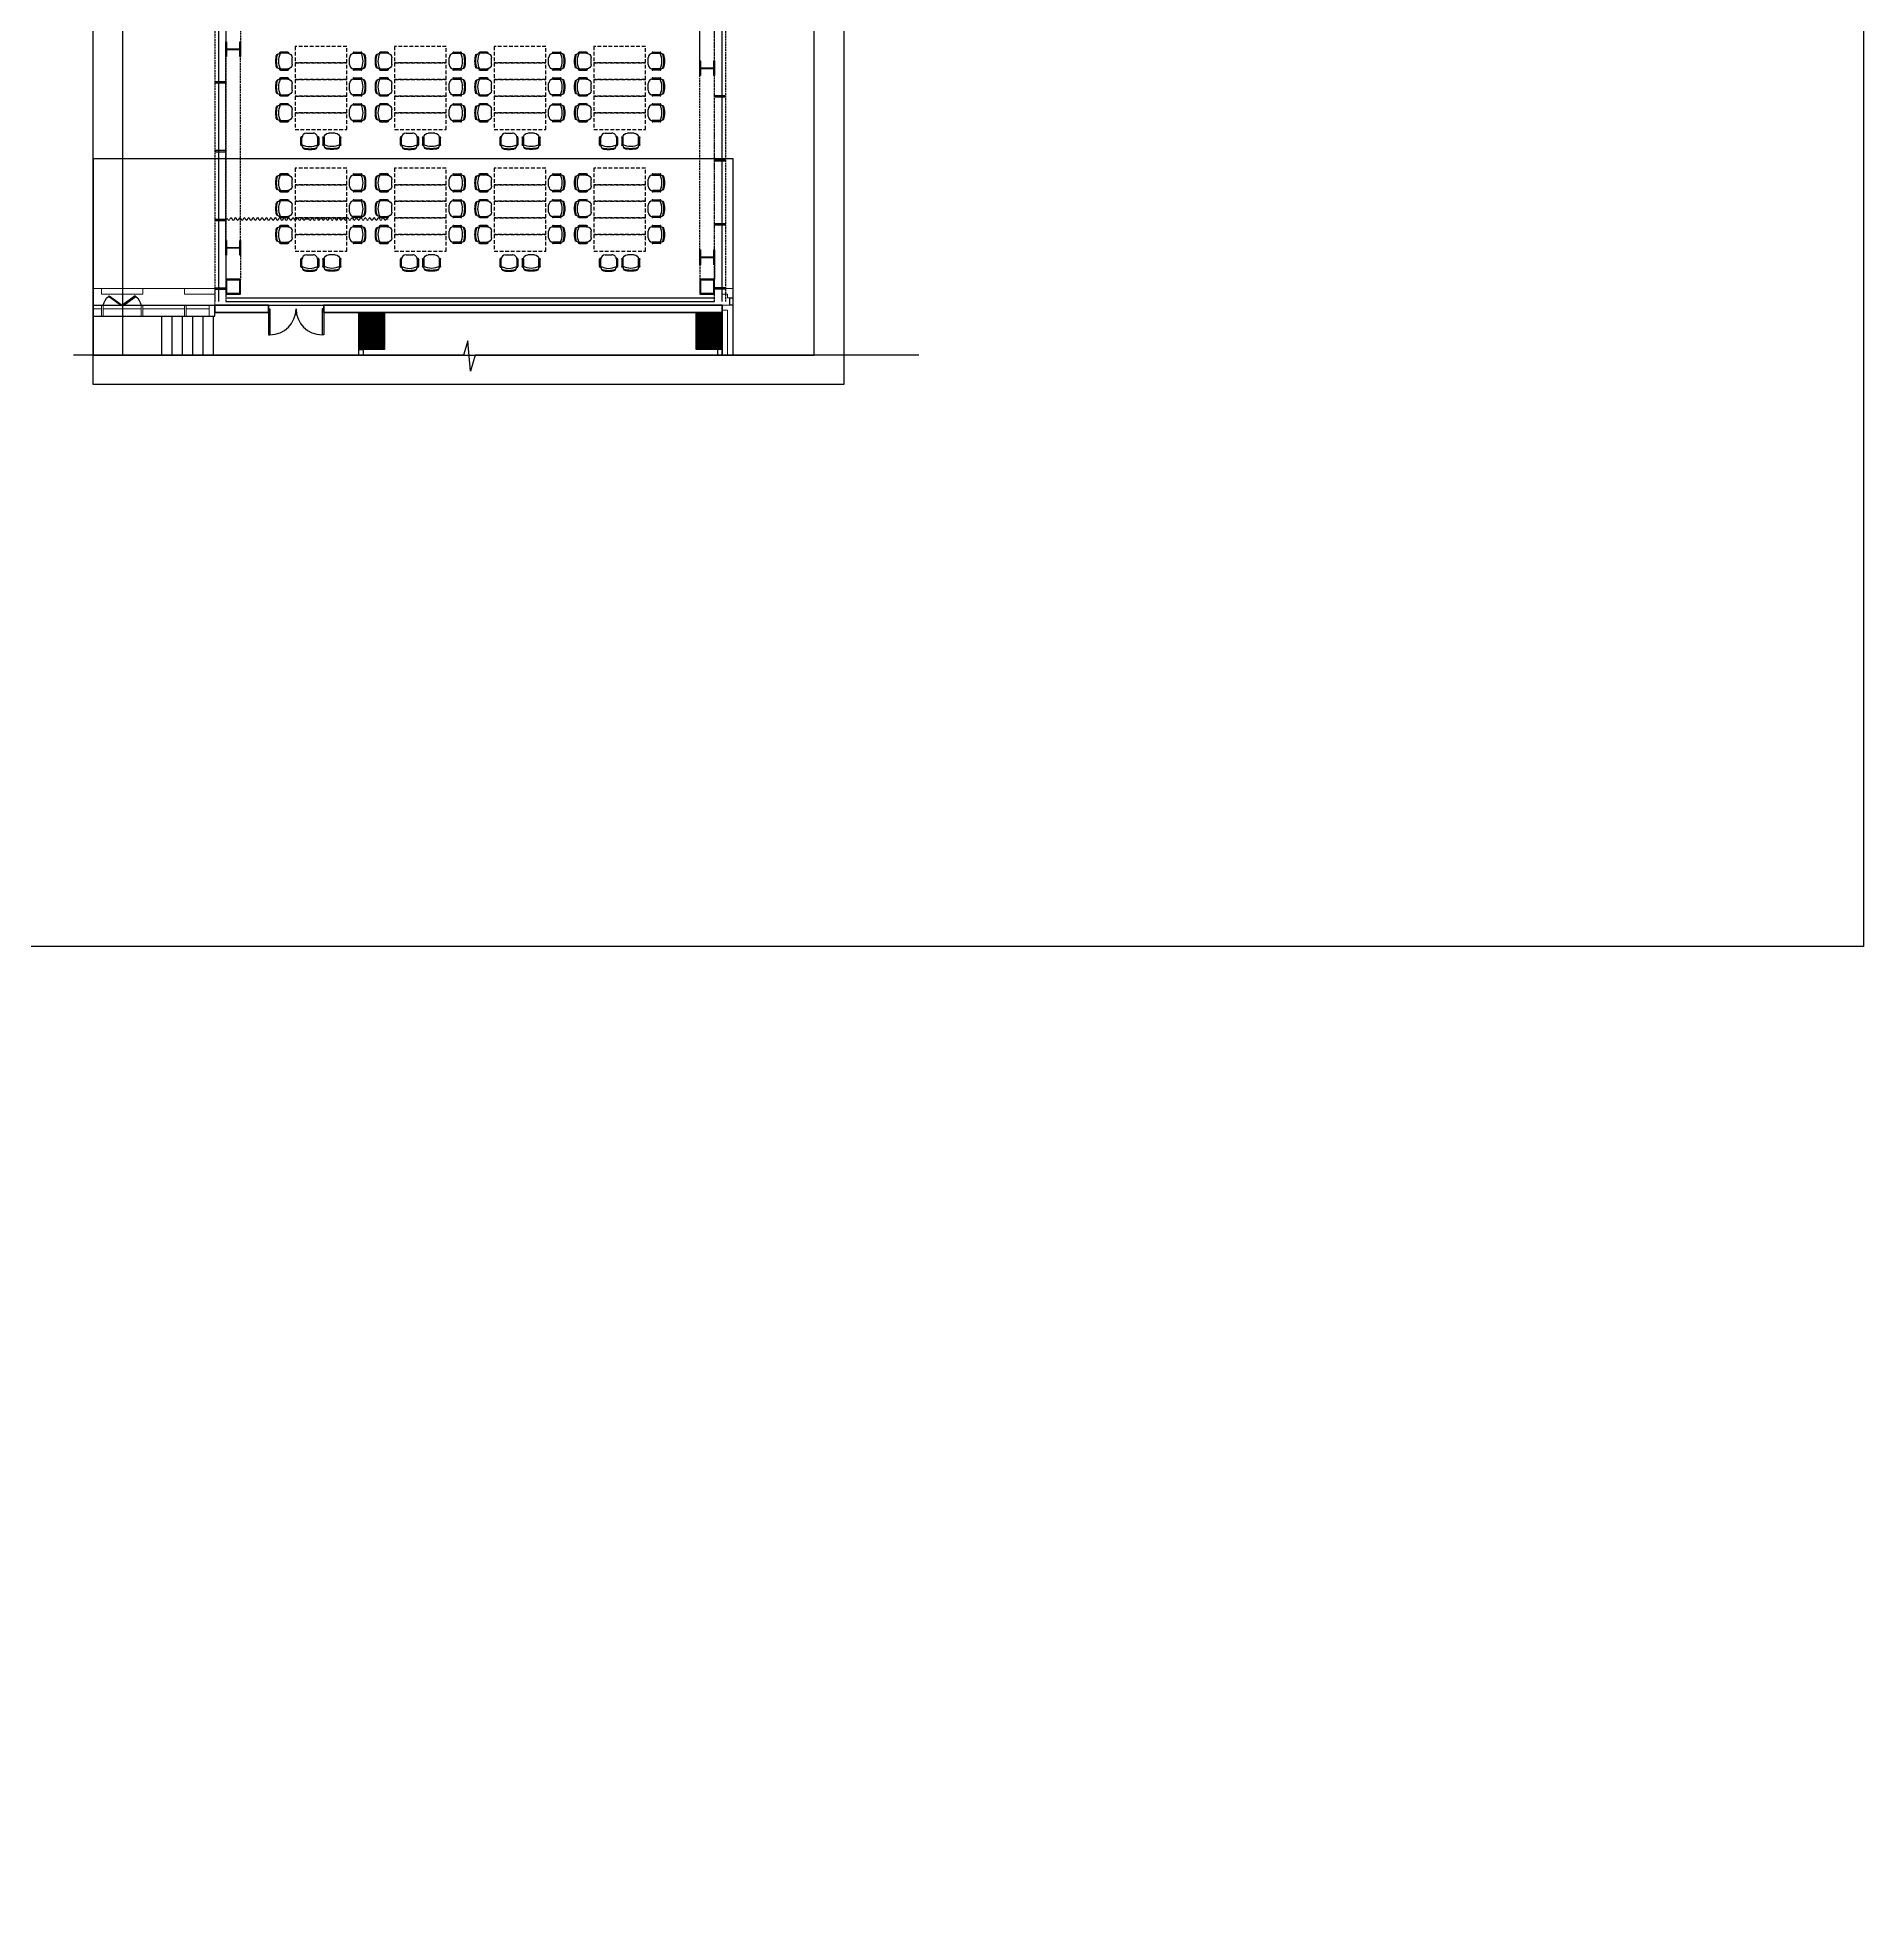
# Model space of a CAD drawing. Header units: millimetres. Extents: x 285006 to 3037698, y -2820855 to 192241.
# Drawn here: x 843647 to 893152, y -404252 to -353472 of the extents above; entities that cross this region are included whole.
import ezdxf
from ezdxf.xclip import XClip

# ---------------------------------------------------------------- set-up
doc = ezdxf.new("R2010")
doc.units = ezdxf.units.MM
doc.header["$XCLIPFRAME"] = 2
doc.header["$PDMODE"] = 35
doc.header["$PDSIZE"] = -0.1
for name, pattern in [('1#C-6F$0$CONTINOUS', [0]), ('1#C-6F$0$DASHED2', [0.375, 0.25, -0.125]), ('DASH', [0.35, 0.25, -0.1]), ('DASHED', [0.75, 0.5, -0.25]), ('WALL-1C-6F-1$0$CONTINOUS', [0])]:
    doc.linetypes.add(name, pattern=pattern)
for name, color, linetype in [('1#C-6F$0$0-XREF', 7, 'Continuous'), ('1#C-6F$0$S-W-BEAMLINE', 4, '1#C-6F$0$DASHED2'), ('4玻璃幕墙', 1, 'Continuous'), ('6铝型材', 8, 'Continuous'), ('___', 4, 'Continuous'), ('__附着_A10-J_KJ_2_B_28F_SEN22M3I_设计区$0$A_WALL_BRIK(砌块墙)', 190, 'Continuous'), ('COL-1A1B-4~12$0$S-PUB-COL', 6, 'Continuous'), ('COL-1A1B-4~12$0$S-PUB-COLHATCH', 8, 'Continuous'), ('FF-FURN', 51, 'Continuous'), ('FF-活动家具', 51, 'Continuous'), ('WALL-1A1B-6F$0$A-DOOR', 142, 'Continuous'), ('WALL-地台', 8, 'Continuous')]:
    doc.layers.add(name, color=color, linetype=linetype)
for name, color, linetype, lineweight in [('EXWALL-1B-6F$0$A-FLOR-UNDR', 11, 'Continuous', 18), ('EXWALL-1B-6F$0$A-SECT-MOLD1', 1, 'Continuous', 15), ('EXWALL-1B-6F$0$A-WALL-GLAZ', 142, 'Continuous', 18), ('EXWALL-1B-6F$0$A-WALL-STON', 31, 'Continuous', 18), ('WALL-1A1B-6F$0$A-WALL', 2, 'Continuous', 50), ('WALL-1C-6F-1$0$A-FLOR-UNDR', 11, 'Continuous', 18), ('WALL-1C-6F-1$0$A-WALL-GLAZ', 142, 'Continuous', 18)]:
    doc.layers.add(name, color=color, linetype=linetype, lineweight=lineweight)
doc.styles.add('CCD_DIM', font='archs.shx', dxfattribs={"width": 0.7})
doc.dimstyles.new('DIM_100', dxfattribs={"dimscale": 100, "dimtxt": 1.5, "dimasz": 1, "dimexe": 1.5, "dimexo": 1.5, "dimgap": 0.6, "dimtad": 1, "dimdec": 0, "dimrnd": 5, "dimzin": 12, "dimdsep": 46, "dimtxsty": 'CCD_DIM', "dimblk": 'CCD_Dimension_Tick', "dimcen": 0.125, "dimclrd": 44, "dimclre": 44, "dimclrt": 50, "dimadec": 0, "dimazin": 0, "dimtfac": 1, "dimtdec": 0, "dimtix": 1, "dimtmove": 2, "dimatfit": 3, "dimldrblk": 'CCD_Leader_Dot', "dimfxl": 5, "dimtvp": 1, "dimtolj": 1, "dimtzin": 0, "dimarcsym": 0})

# ---------------------------------------------------------------- blocks, each defined once
blk = doc.blocks.new('WALL-1C-6F-1$0$mullion_____')
at = {"layer": '6铝型材'}
for p, q in [((-36798, -1713), (-36798, -1433)), ((-36798, -1433), (-36758, -1433)), ((-36758, -1713), (-36758, -1433)), ((-36798, -1713), (-36758, -1713)), ((-36778, -1713), (-36778, -1733))]:
    blk.add_line(p, q, dxfattribs=at)
blk = doc.blocks.new('WALL-1C-6F-1')
at = {"layer": '4玻璃幕墙'}
for points in [[(98374985, 18794859), (98374985, 18768923)], [(98388635, 18768923), (98388635, 18793313)]]:
    blk.add_lwpolyline(points, dxfattribs=at)
at = {"layer": 'WALL-1C-6F-1$0$A-FLOR-UNDR', "linetype": 'WALL-1C-6F-1$0$CONTINOUS', "lineweight": -3, "ltscale": 3}
blk.add_line((98375185, 18769022), (98388435, 18769022), dxfattribs=at)
at = {"layer": 'WALL-地台', "linetype": 'DASH', "ltscale": 200}
blk.add_line((98374885, 18796546), (98374885, 18768923), dxfattribs=at)
for points in [[(98375185, 18794859), (98375185, 18768923)], [(98388435, 18768923), (98388435, 18793313)], [(98388735, 18768923), (98388735, 18793333)]]:
    blk.add_lwpolyline(points, dxfattribs=at)
at = {"layer": 'WALL-1C-6F-1$0$A-WALL-GLAZ', "lineweight": -3, "rotation": 269.9999995734953}
for p in [(98376618, 18738088), (98376618, 18736224), (98376618, 18734359), (98376618, 18732494)]:
    blk.add_blockref('WALL-1C-6F-1$0$mullion_____', p, dxfattribs=at)
at = {"layer": 'WALL-1C-6F-1$0$A-WALL-GLAZ', "lineweight": -3, "xscale": -1, "rotation": 89.99999957281068}
for p in [(98387002, 18737701), (98387002, 18735966), (98387002, 18734230), (98387002, 18732494)]:
    blk.add_blockref('WALL-1C-6F-1$0$mullion_____', p, dxfattribs=at)
blk = doc.blocks.new('1#C-6F$0$A$C346419F8')
at = {"layer": '1#C-6F$0$S-W-BEAMLINE', "color": 6, "linetype": '1#C-6F$0$CONTINOUS'}
for points in [[(0, 400), (0, 0), (400, 0), (400, 400)], [(20, 380), (20, 20), (380, 20), (380, 380)]]:
    blk.add_lwpolyline(points, close=True, dxfattribs=at)
blk = doc.blocks.new('1#C-6F$0$A$C13D20D7F')
at = {"layer": '1#C-6F$0$S-W-BEAMLINE', "color": 6, "linetype": '1#C-6F$0$CONTINOUS'}
blk.add_lwpolyline([(380, 200), (20, 200), (20, 13), (0, 13), (0, 413), (20, 413), (20, 225), (380, 225), (380, 413), (400, 413), (400, 13), (380, 13)], close=True, dxfattribs=at)
blk = doc.blocks.new('dfgdergherhre')
at = {"layer": 'WALL-地台', "linetype": 'DASH', "ltscale": 200}
for p, q in [((3281179, 4575341, 0), (3281179, 4627346, 0)), ((3281579, 4575341, 0), (3281579, 4627346, 0)), ((3268329, 4582349, 0), (3268329, 4580983, 0)), ((3268729, 4582349, 0), (3268729, 4580983, 0)), ((3281179, 4580468, 0), (3281179, 4581834, 0)), ((3268329, 4575599, 0), (3268329, 4580983, 0)), ((3268729, 4575599, 0), (3268729, 4580983, 0)), ((3268329, 4575199, 0), (3268329, 4574546, 0)), ((3268729, 4575199, 0), (3268729, 4574546, 0)), ((3281179, 4574941, 0), (3281179, 4574546, 0))]:
    blk.add_line(p, q, dxfattribs=at)
at = {"layer": '1#C-6F$0$0-XREF', "ltscale": 1.5, "rotation": 359.999308722076}
for name, p in [('1#C-6F$0$A$C13D20D7F', (3268329, 4580571, 0)), ('1#C-6F$0$A$C13D20D7F', (3281179, 4580056, 0)), ('1#C-6F$0$A$C13D20D7F', (3268329, 4575186, 0)), ('1#C-6F$0$A$C13D20D7F', (3281179, 4574929, 0)), ('1#C-6F$0$A$C346419F8', (3268329, 4574146, 0)), ('1#C-6F$0$A$C346419F8', (3281179, 4574146, 0))]:
    blk.add_blockref(name, p, dxfattribs=at)
blk = doc.blocks.new('A$C64783269')
at = {"layer": 'FF-活动家具'}
for p, q in [((1, 151), (1, 400)), ((41, 151), (41, 400)), ((419, 0), (191, 0)), ((570, 399), (570, 150)), ((610, 399), (610, 150))]:
    blk.add_line(p, q, dxfattribs=at)
for centre, radius, start, end in [((21, 405), 20.8, 344.50583, 195.42288), ((21, 145), 20.8, 164.50583, 15.42288), ((461, 332), 426, 152.85057, 170.83936), ((305, -144), 604, 64.02291, 115.91629), ((191, 150), 150, 179.96436, 269.96436), ((305, -200), 730, 70.83824, 109.10207), ((305, -192), 752, 72.71457, 107.21071), ((419, 150), 150, 269.96436, 359.96436), ((149, 332), 426, 9.08935, 27.0688), ((590, 405), 20.8, 344.50583, 195.42288), ((590, 145), 20.8, 164.50583, 15.42288)]:
    blk.add_arc(centre, radius, start, end, dxfattribs=at)
blk = doc.blocks.new('DFGDFGHDTH')
at = {"layer": 'FF-FURN', "linetype": 'DASHED', "ltscale": 200}
for points in [[(3283808, 4592442), (3283808, 4591042), (3284258, 4591042), (3284258, 4592442)], [(3284258, 4592442), (3284258, 4591042), (3284708, 4591042), (3284708, 4592442)], [(3284708, 4592442), (3284708, 4591042), (3285158, 4591042), (3285158, 4592442)], [(3285158, 4592442), (3285158, 4591042), (3285608, 4591042), (3285608, 4592442)], [(3285608, 4592442), (3285608, 4591042), (3286058, 4591042), (3286058, 4592442)]]:
    blk.add_lwpolyline(points, close=True, dxfattribs=at)
at = {"layer": 'FF-FURN', "linetype": 'DASHED', "ltscale": 200, "xscale": 0.8, "yscale": 0.8, "zscale": 0.8}
for p in [(3283964, 4592517), (3284664, 4592517), (3285364, 4592517)]:
    blk.add_blockref('A$C64783269', p, dxfattribs=at)
at = {"layer": 'FF-FURN', "linetype": 'DASHED', "ltscale": 200}
for p, xscale, yscale, zscale, rotation in [((3286158, 4591798), -0.8, 0.8, 0.8, 269.9999999999999), ((3286158, 4591686), 0.8000000000000002, 0.8000000000000002, 0.8000000000000002, 270.0000006730583), ((3283964, 4590967), -0.8, 0.8, 0.8, 180), ((3284664, 4590967), -0.8, 0.8, 0.8, 180), ((3285364, 4590967), -0.8, 0.8, 0.8, 180)]:
    blk.add_blockref('A$C64783269', p, dxfattribs=dict(at, xscale=xscale, yscale=yscale, zscale=zscale, rotation=rotation))
blk = doc.blocks.new('WALL-1A1B-6F$0$_A0GGR')
for p, q in [((-0.5, 0), (-0.5, -0.47)), ((-0.5, 0), (-0.47, 0)), ((-0.47, 0), (-0.47, -0.47)), ((0.47, 0), (0.47, -0.47)), ((0.5, 0), (0.47, 0)), ((0.5, 0), (0.5, -0.47)), ((-0.5, -0.47), (-0.47, -0.47)), ((0.5, -0.47), (0.47, -0.47))]:
    blk.add_line(p, q)
for centre, start, end in [((-0.47, 0), 270, 0), ((0.47, 0), 180, 270)]:
    blk.add_arc(centre, 0.47, start, end)
blk = doc.blocks.new('EXWALL-1B-6F$0$幕墙-1125陶板单元')
blk.add_lwpolyline([(-562.5, 150), (562.5, 150), (562.5, 0), (-562.5, 0)], close=True)
blk = doc.blocks.new('EXWALL-1B-6F$0$ef')
at = {"layer": 'EXWALL-1B-6F$0$A-WALL-GLAZ', "lineweight": -3}
for points in [[(98270726, 18746787), (98270744, 18746769), (98271098, 18747022), (98271079, 18747040)], [(98271469, 18746787), (98271451, 18746769), (98271098, 18747022), (98271116, 18747040)]]:
    blk.add_lwpolyline(points, close=True, dxfattribs=at)
for centre, start, end in [((98271019, 18747123), 193.0402, 228.8588), ((98271176, 18747123), 311.1412, 346.9598)]:
    blk.add_arc(centre, 446, start, end, dxfattribs=at)
blk = doc.blocks.new('EXWALL-1B-6F')
at = {"layer": 'EXWALL-1B-6F$0$A-FLOR-UNDR'}
for points in [[(98333335, 18769022), (98333335, 18769272), (98374885, 18769272), (98374885, 18768822)], [(98388935, 18768822), (98388935, 18747022)]]:
    blk.add_lwpolyline(points, dxfattribs=at)
at = {"layer": 'EXWALL-1B-6F$0$A-SECT-MOLD1'}
blk.add_lwpolyline([(98388935, 18768832), (98388845, 18768832), (98388845, 18769012), (98388935, 18769012), (98388935, 18769022), (98388835, 18769022), (98388835, 18768822), (98388935, 18768822)], close=True, dxfattribs=at)
at = {"layer": 'EXWALL-1B-6F$0$A-WALL-GLAZ', "lineweight": -3}
for p, q in [((98333635, 18768822), (98374885, 18768822)), ((98374885, 18768822), (98374885, 18768622))]:
    blk.add_line(p, q, dxfattribs=at)
at = {"layer": 'EXWALL-1B-6F$0$A-WALL-GLAZ'}
for p, q in [((98370685, 18768722), (98371810, 18768722)), ((98370723, 18768522), (98374885, 18768522)), ((98371860, 18768722), (98372885, 18768722)), ((98372935, 18768722), (98374060, 18768722)), ((98374110, 18768722), (98374735, 18768722)), ((98374885, 18768622), (98374885, 18768522))]:
    blk.add_line(p, q, dxfattribs=at)
for points in [[(98371810, 18768822), (98371860, 18768822), (98371860, 18768522), (98371810, 18768522)], [(98372885, 18768822), (98372935, 18768822), (98372935, 18768522), (98372885, 18768522)], [(98374060, 18768822), (98374110, 18768822), (98374110, 18768522), (98374060, 18768522)], [(98374735, 18768522), (98374885, 18768522), (98374885, 18768822), (98374735, 18768822)]]:
    blk.add_lwpolyline(points, close=True, dxfattribs=at)
at = {"layer": 'EXWALL-1B-6F$0$A-WALL-STON'}
for points in [[(98374060, 18769122), (98374885, 18769122), (98374885, 18769272), (98374060, 18769272)], [(98388635, 18769272), (98388935, 18769272), (98388935, 18769022), (98388785, 18769022), (98388785, 18769122), (98388635, 18769122)]]:
    blk.add_lwpolyline(points, close=True, dxfattribs=at)
for points in [[(98388635, 18766822), (98388935, 18766822), (98388935, 18768822), (98388635, 18768822)], [(98388635, 18766972), (98388785, 18766972), (98388785, 18768685), (98388635, 18768685)]]:
    blk.add_lwpolyline(points, dxfattribs=at)
at = {"xscale": -1, "rotation": 180}
blk.add_blockref('EXWALL-1B-6F$0$ef', (101275, 37515844), dxfattribs=at)
at = {"layer": 'EXWALL-1B-6F$0$A-WALL-STON', "xscale": -1, "rotation": 180}
blk.add_blockref('EXWALL-1B-6F$0$幕墙-1125陶板单元', (98372373, 18769272), dxfattribs=at)
blk = doc.blocks.new('A$C008C76B7')
at = {"color": 1}
blk.add_lwpolyline([(35910, -600), (35970, -600), (35970, -1200), (35850, -1200), (35850, -600)], close=True, dxfattribs=at)
blk.add_lwpolyline([(45714, -600), (45580, -600), (45580, -1400), (45700, -1400), (45700, -600)], dxfattribs=at)
blk = doc.blocks.new('DFGDFSHTHTR')
at = {"layer": 'COL-1A1B-4~12$0$S-PUB-COLHATCH'}
h = blk.add_hatch(dxfattribs=at)
h.set_pattern_fill('ANSI31', color=256)
h.set_pattern_definition([(45, (-97713643.1963, -18696461.15079), (-0.08838834764832, 0.08838834764832), [])])
h.paths.add_polyline_path([(552356, 65910), (553056, 65910), (553056, 66910), (552356, 66910)])
h = blk.add_hatch(dxfattribs=at)
h.set_pattern_fill('ANSI31', color=256)
h.set_pattern_definition([(45, (-97704493.1963, -18696461.15076), (-0.08838834764832, 0.08838834764832), [])])
h.paths.add_polyline_path([(561506, 65910), (562206, 65910), (562206, 66910), (561506, 66910)])
for p, q in [((547006, 66810), (547006, 64110)), ((547286, 66810), (547286, 64110)), ((547566, 66810), (547566, 64110)), ((547846, 66810), (547846, 64110)), ((548126, 66810), (548126, 64110)), ((548406, 66810), (548406, 64110))]:
    blk.add_line(p, q)
at = {"layer": 'COL-1A1B-4~12$0$S-PUB-COL'}
for points in [[(552356, 66910), (553056, 66910), (553056, 65910), (552356, 65910)], [(561506, 66910), (562206, 66910), (562206, 65910), (561506, 65910)]]:
    blk.add_lwpolyline(points, close=True, dxfattribs=at)
at = {"layer": 'Defpoints'}
blk.add_lwpolyline([(532406, 66910), (544306, 66910), (544306, 66810), (548456, 66810), (548456, 67110), (562206, 67110), (562206, 66910), (562206, 66910), (562206, 45510), (561506, 45510), (561506, 45610), (553056, 45610), (553056, 45510), (552356, 45510), (552356, 45610), (544058, 45610), (544058, 45510), (543356, 45510)], dxfattribs=at)
at = {"layer": 'WALL-1A1B-6F$0$A-WALL'}
for p, q in [((549906, 67110), (548456, 67110)), ((548456, 67110), (548456, 66910)), ((549906, 66910), (549906, 67110)), ((552706, 67110), (551406, 67110)), ((551406, 66910), (551406, 67110)), ((562206, 67110), (552706, 67110)), ((549906, 66910), (548456, 66910)), ((553057, 66910), (551406, 66910)), ((562206, 66910), (553057, 66910))]:
    blk.add_line(p, q, dxfattribs=at)
for name, p in [('EXWALL-1B-6F', (-97826429, -18701712)), ('A$C008C76B7', (516506, 66510))]:
    blk.add_blockref(name, p)
at = {"layer": 'WALL-1A1B-6F$0$A-DOOR', "xscale": 1500, "yscale": 1500, "zscale": 2100}
blk.add_blockref('WALL-1A1B-6F$0$_A0GGR', (550656, 67010), dxfattribs=at)
blk = doc.blocks.new('A$C6A840439')
at = {"color": 53, "linetype": 'Continuous'}
for p, q in [((50, 30, 0), (0, 30, 0)), ((2200, 30, 0), (2150, 30, 0))]:
    blk.add_line(p, q, dxfattribs=at)
for centre, start, end in [((80, 30, 0), 180, 0), ((140, 30, 0), 359.6956, 180.3044), ((200, 30, 0), 180, 0), ((260, 30, 0), 0.0002, 180.3046), ((320, 30, 0), 179.6954, 0.1522), ((380, 30, 0), 359.6954, 180.1522), ((440, 30, 0), 180.0002, 0.3046), ((500, 30, 0), 359.6954, 179.9998), ((560, 30, 0), 180.0002, 0.3046), ((620, 30, 0), 359.6954, 179.9998), ((680, 30, 0), 180, 0), ((740, 30, 0), 359.6956, 180.3044), ((800, 30, 0), 180.0002, 0.3046), ((860, 30, 0), 0, 180), ((920, 30, 0), 179.6954, 359.9998), ((980, 30, 0), 359.6956, 180.3044), ((1040, 30, 0), 180.0002, 0.3046), ((1100, 30, 0), 359.6954, 179.9998), ((1160, 30, 0), 180, 0), ((1220, 30, 0), 359.6956, 180.3044), ((1280, 30, 0), 180.0002, 0.3046), ((1340, 30, 0), 0, 180), ((1400, 30, 0), 179.6956, 0.3044), ((1460, 30, 0), 359.6954, 179.9998), ((1520, 30, 0), 180, 0), ((1580, 30, 0), 359.6956, 180.3044), ((1640, 30, 0), 180, 0), ((1700, 30, 0), 359.6956, 180.3044), ((1760, 30, 0), 180.0002, 0.3046), ((1820, 30, 0), 359.6954, 179.9998), ((1880, 30, 0), 180.0002, 0.3046), ((1940, 30, 0), 359.6954, 179.9998), ((2000, 30, 0), 180, 0), ((2060, 30, 0), 0.0006, 180.4566), ((2120, 30, 0), 179.6954, 0.1522)]:
    blk.add_arc(centre, 30, start, end, dxfattribs=at)
blk = doc.blocks.new('CCD_Dimension_Tick')
at = {"color": 0, "linetype": 'ByBlock'}
for p, q in [((-1.09, 0), (0, 0)), ((0, 0), (1.09, 0))]:
    blk.add_line(p, q, dxfattribs=at)
at = {"color": 0, "linetype": 'Continuous', "const_width": 0.608}
blk.add_lwpolyline([(-0.61, -0.61), (0.61, 0.61)], dxfattribs=at)
blk = doc.blocks.new('*D1148')
at = {"layer": '___', "color": 44, "lineweight": -2, "transparency": 16777216}
for p, q in [((849056, -308602), (848956, -308602)), ((849156, -309102), (849156, -308452)), ((849156, -308602), (849461, -308602)), ((849461, -308534), (849461, -308752)), ((849561, -308602), (849661, -308602))]:
    blk.add_line(p, q, dxfattribs=at)
at = {"layer": 'Defpoints', "color": 0, "transparency": 16777216}
for p in [(849461, -308384, 0), (849461, -308602), (849156, -623499, 0)]:
    blk.add_point(p, dxfattribs=at)
at = {"layer": '___', "color": 44, "lineweight": -2, "transparency": 16777216, "xscale": 100, "yscale": 100, "zscale": 100}
blk.add_blockref('CCD_Dimension_Tick', (849156, -308602), dxfattribs=at)
at = {"layer": '___', "color": 44, "lineweight": -2, "transparency": 16777216, "xscale": 100, "yscale": 100, "zscale": 100, "rotation": 180}
blk.add_blockref('CCD_Dimension_Tick', (849461, -308602), dxfattribs=at)
at = {"layer": '___', "color": 50, "transparency": 16777216, "insert": (849308, -308467), "char_height": 150, "attachment_point": 5, "style": 'CCD_DIM'}
blk.add_mtext('\\A1;305', dxfattribs=at)
blk = doc.blocks.new('CCD_Leader_Dot')
at = {"color": 0, "linetype": 'ByBlock'}
blk.add_line((-5, 0), (-10, 0), dxfattribs=at)
at = {"color": 0, "linetype": 'ByBlock', "const_width": 5}
blk.add_lwpolyline([(-2.5, 0, 1), (2.5, 0, 1)], format="xyb", close=True, dxfattribs=at)

msp = doc.modelspace()

# ---------------------------------------------------------------- linework, layer by layer
at = {"elevation": 0}
msp.add_lwpolyline([(867541.9, -362084), (855513.2, -362084), (855385.7, -362516), (855310.7, -361694.8), (855198.3, -362084), (844621.7, -362084)], dxfattribs=at)
at = {"layer": '1#C-6F$0$S-W-BEAMLINE', "linetype": 'Continuous', "ltscale": 1.5}
msp.add_line((862005.4, -359633.1, 0), (862005.4, -360028.6, 0), dxfattribs=at)
at = {"layer": '___'}
msp.add_lwpolyline([(817101.9, -291748.6), (893151.7, -291748.6), (893151.7, -378115), (817101.9, -378115)], close=True, dxfattribs=at)
at = {"layer": '__附着_A10-J_KJ_2_B_28F_SEN22M3I_设计区$0$A_WALL_BRIK(砌块墙)', "ltscale": 0.01, "elevation": 0}
for points in [[(849905.7, -360928), (848455.7, -360928), (848455.7, -360728), (849905.7, -360728)], [(851405.7, -360928), (862205.7, -360928), (862205.7, -360728), (851405.7, -360728)]]:
    msp.add_lwpolyline(points, close=True, dxfattribs=at)
msp.add_lwpolyline([(848755.4, -360628.5), (862005.4, -360628.6)], dxfattribs=at)
at = {"layer": 'Defpoints', "elevation": 0}
msp.add_lwpolyline([(845156.1, -305204.9), (865505.7, -305204.9), (865505.7, -362884), (845156.1, -362884)], close=True, dxfattribs=at)

# ---------------------------------------------------------------- block references
at = {"color": 8}
for p in [(848755.5, -358423.9, 0), (850955.5, -358423.8, 0)]:
    msp.add_blockref('A$C6A840439', p, dxfattribs=at)
at = {"layer": '1#C-6F$0$0-XREF', "ltscale": 1.5}
ref = msp.add_blockref('WALL-1C-6F-1', (-97526656.2, -19128364.2, 0), dxfattribs=dict(at, rotation=359.999308722076))
XClip(ref).set_block_clipping_path([(98372385.8231538981, 18767467.007476639), (98391135.4026873261, 18767467.2336917371), (98391134.7242774069, 18823696.4636914618), (98372385.144743979, 18823696.2374763638)])
at = {"layer": '___'}
ref = msp.add_blockref('DFGDFSHTHTR', (300000, -427838.1), dxfattribs=at)
XClip(ref).set_block_clipping_path([(545156.0811596321, 65754.0302144536), (562505.6606944352, 71079.9308441922)])
at = {"layer": '__附着_A10-J_KJ_2_B_28F_SEN22M3I_设计区$0$A_WALL_BRIK(砌块墙)'}
msp.add_blockref('dfgdergherhre', (-2419573.4, -4934574.6), dxfattribs=at)
at = {"layer": '__附着_A10-J_KJ_2_B_28F_SEN22M3I_设计区$0$A_WALL_BRIK(砌块墙)', "rotation": 270}
for p in [(-3740411.6, 2930094.5, 0), (-3737711.6, 2930094.5, 0), (-3735011.6, 2930094.5, 0), (-3732311.6, 2930094.5, 0), (-3740411.6, 2926794.7, 0), (-3737711.6, 2926794.7, 0), (-3735011.6, 2926794.7, 0), (-3732311.6, 2926794.7, 0)]:
    msp.add_blockref('DFGDFGHDTH', p, dxfattribs=at)

# ---------------------------------------------------------------- dimensions: what is measured, and where the dimension line sits
at = {"layer": '___'}
dim = msp.add_linear_dim(base=(849461, -308601.6), p1=(849155.9, -623499, 0), p2=(849461, -308383.7, 0), dimstyle='DIM_100', override={"dimfxlon": 1}, dxfattribs=at)
dim.commit()
dim.dimension.update_dxf_attribs({"geometry": '*D1148', "text_midpoint": (849308.4, -308466.6)})

doc.saveas('drawing.dxf')
